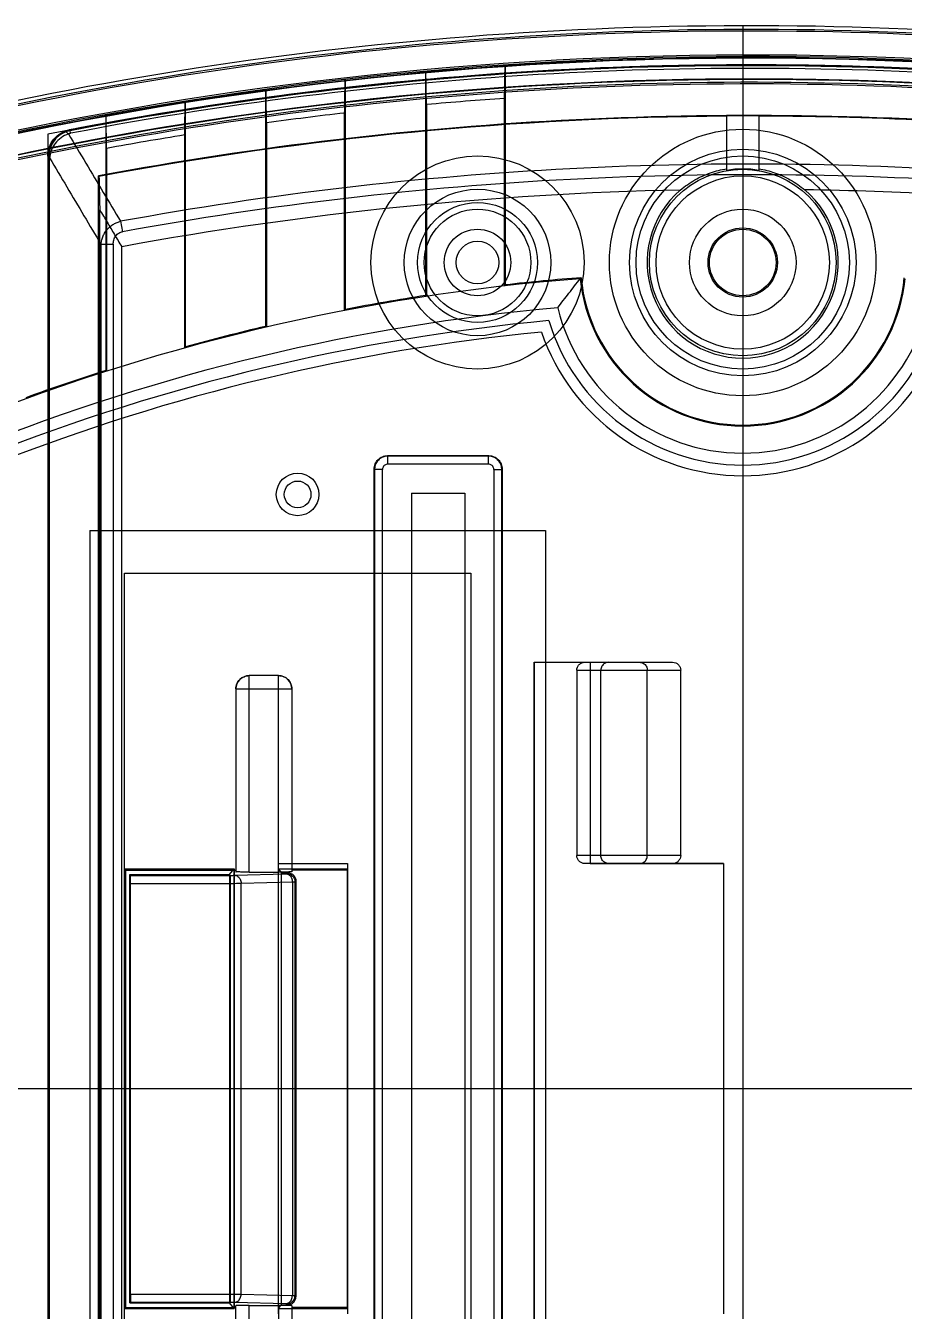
# Model space of a CAD drawing. Extents: x 114 to 332, y 121 to 329.
# Drawn here: x 138.32 to 171.28, y 152.3 to 200.54 of the extents above; entities that cross this region are included whole.
import ezdxf

# ---------------------------------------------------------------- set-up
doc = ezdxf.new("R2010")
doc.units = 0
doc.layers.get('0').update_dxf_attribs({"linetype": 'CONTINUOUS'})
doc.layers.add('08-17-1_DXF_CONTINUOUS_LIN', color=7, linetype='CONTINUOUS')

msp = doc.modelspace()

# ---------------------------------------------------------------- linework, layer by layer
at = {"color": 6, "linetype": 'CONTINUOUS'}
for p, q in [((153.32, 198.827), (153.32, 190.411)), ((156.32, 190.811), (156.32, 199.065)), ((150.32, 189.892), (150.32, 198.522)), ((147.32, 198.148), (147.32, 189.253)), ((156.285, 190.772), (156.285, 197.81)), ((144.32, 188.489), (144.32, 197.707)), ((153.354, 197.575), (153.354, 190.381)), ((141.32, 197.196), (141.32, 187.598)), ((147.354, 196.892), (147.354, 189.225)), ((150.285, 189.85), (150.285, 197.26)), ((164.62, 195.108), (164.62, 197.155)), ((165.82, 197.158), (165.82, 195.108)), ((139.987, 196.598), (139.955, 196.624)), ((140.006, 196.499), (139.987, 196.598)), ((144.285, 188.444), (144.285, 196.435)), ((141.354, 195.932), (141.354, 187.573)), ((139.145, 195.642), (139.145, 125.66)), ((139.178, 195.574), (139.178, 125.729)), ((139.215, 195.574), (139.178, 195.574)), ((139.215, 125.729), (139.215, 195.574)), ((141.045, 126.406), (141.045, 194.897)), ((141.097, 127.675), (141.097, 193.628)), ((141.877, 193.196), (141.949, 192.803)), ((141.141, 192.334), (141.141, 128.969)), ((141.141, 192.334), (141.604, 192.334)), ((141.604, 192.334), (141.604, 128.969)), ((141.921, 129.061), (141.921, 192.241)), ((151.907, 184.387), (151.893, 184.401)), ((155.693, 184.401), (151.893, 184.401)), ((151.907, 184.087), (151.907, 184.387)), ((155.679, 184.387), (151.907, 184.387)), ((155.679, 184.387), (155.693, 184.401)), ((155.679, 184.087), (155.679, 184.387)), ((151.393, 137.401), (151.393, 183.901)), ((151.407, 183.887), (151.393, 183.901)), ((151.407, 183.887), (151.407, 137.415)), ((151.707, 183.887), (151.407, 183.887)), ((151.707, 137.415), (151.707, 183.887)), ((155.679, 184.087), (151.907, 184.087)), ((155.879, 183.887), (155.879, 137.415)), ((155.879, 183.887), (156.179, 183.887)), ((156.179, 183.887), (156.193, 183.901)), ((156.179, 137.415), (156.179, 183.887)), ((156.193, 183.901), (156.193, 137.401)), ((152.793, 183.001), (152.793, 138.301)), ((152.793, 183.001), (154.793, 183.001)), ((154.793, 183.001), (154.793, 138.301)), ((140.722, 181.601), (140.722, 139.701)), ((140.722, 181.601), (157.822, 181.601)), ((157.822, 181.601), (157.822, 139.701)), ((142.022, 141.301), (142.022, 180.001)), ((142.022, 180.001), (155.022, 180.001)), ((155.022, 180.001), (155.022, 141.301)), ((157.393, 144.651), (157.393, 176.651)), ((157.393, 176.651), (162.589, 176.651)), ((159.493, 176.651), (159.493, 169.101)), ((146.706, 168.781), (146.706, 176.151)), ((147.806, 176.151), (146.706, 176.151)), ((147.806, 168.781), (147.806, 176.151)), ((158.993, 176.351), (158.993, 169.401)), ((158.993, 176.351), (162.893, 176.351)), ((159.896, 169.401), (159.896, 176.351)), ((161.641, 169.401), (161.641, 176.351)), ((162.893, 169.401), (162.893, 176.351)), ((146.206, 175.651), (146.206, 168.791)), ((146.206, 175.651), (148.306, 175.651)), ((148.306, 175.651), (148.306, 168.791)), ((162.893, 169.401), (158.993, 169.401)), ((142.043, 168.901), (142.043, 152.401)), ((142.043, 168.901), (142.079, 168.858)), ((142.043, 168.901), (146.143, 168.901)), ((142.079, 152.445), (142.079, 168.858)), ((142.079, 168.858), (146.206, 168.858)), ((145.963, 168.687), (146.143, 168.901)), ((146.143, 152.401), (146.143, 168.901)), ((147.793, 168.901), (147.793, 152.401)), ((147.793, 168.901), (147.917, 168.753)), ((147.793, 168.901), (150.393, 168.901)), ((150.393, 168.858), (148.306, 168.858)), ((150.393, 152.401), (150.393, 168.901)), ((164.493, 169.101), (159.297, 169.101)), ((164.493, 169.101), (164.493, 152.201)), ((142.223, 152.616), (142.223, 168.687)), ((142.247, 168.658), (142.223, 168.687)), ((142.223, 168.687), (145.963, 168.687)), ((142.247, 168.658), (146.004, 168.658)), ((142.252, 152.945), (142.252, 168.358)), ((142.252, 168.358), (146.004, 168.358)), ((145.963, 168.687), (145.963, 152.616)), ((146.004, 152.645), (146.004, 168.658)), ((146.163, 168.659), (148.084, 168.712)), ((146.402, 168.359), (148.323, 168.412)), ((146.402, 152.944), (146.402, 168.359)), ((146.706, 168.781), (147.806, 168.781)), ((147.917, 152.549), (147.917, 168.753)), ((147.917, 168.753), (148.157, 168.753)), ((148.125, 168.714), (148.157, 168.753)), ((148.323, 168.412), (148.323, 152.891)), ((148.425, 168.414), (148.457, 168.454)), ((148.425, 152.888), (148.425, 168.414)), ((148.457, 168.454), (148.457, 152.849)), ((142.252, 152.945), (146.004, 152.945)), ((146.402, 152.944), (148.323, 152.891)), ((142.043, 152.401), (142.079, 152.445)), ((142.079, 152.445), (146.206, 152.445)), ((142.247, 152.645), (142.223, 152.616)), ((142.223, 152.616), (145.963, 152.616)), ((142.247, 152.645), (146.004, 152.645)), ((146.143, 152.401), (145.963, 152.616)), ((146.163, 152.644), (148.084, 152.591)), ((146.206, 145.651), (146.206, 152.512)), ((146.706, 145.151), (146.706, 152.522)), ((146.706, 152.522), (147.806, 152.522)), ((147.793, 152.401), (147.917, 152.549)), ((147.806, 152.522), (147.806, 145.151)), ((147.917, 152.549), (148.157, 152.549)), ((148.125, 152.589), (148.157, 152.549)), ((148.306, 152.512), (148.306, 145.651)), ((150.393, 152.445), (148.306, 152.445)), ((148.425, 152.888), (148.457, 152.849)), ((142.043, 152.401), (146.143, 152.401)), ((147.793, 152.401), (150.393, 152.401))]:
    msp.add_line(p, q, dxfattribs=at)
for points in [[(139.987, 196.598), (139.964, 196.593), (139.941, 196.588), (139.919, 196.582)], [(139.442, 196.292), (139.298, 196.091), (139.208, 195.859), (139.178, 195.614)]]:
    msp.add_lwpolyline(points, dxfattribs=at)
for centre, radius in [((165.22, 191.651), 5), ((165.22, 191.651), 4.25), ((155.27, 191.651), 4), ((165.22, 191.651), 4), ((165.22, 191.651), 3.5), ((165.22, 191.651), 3.25), ((155.27, 191.651), 2.75), ((155.27, 191.651), 2.25), ((155.27, 191.651), 2), ((165.22, 191.651), 2), ((165.22, 191.651), 1.3), ((155.27, 191.651), 1.25), ((165.22, 191.651), 1.25), ((155.27, 191.651), 0.8), ((148.522, 182.951), 0.8), ((148.522, 182.951), 0.5)]:
    msp.add_circle(centre, radius, dxfattribs=at)
for centre, radius, start, end in [((165.522, 64.071), 136.464, 84.36357, 102.81198), ((165.522, 64.071), 136.325, 84.39282, 102.7625), ((165.522, 64.071), 136.264, 84.40558, 102.74082), ((165.522, 64.071), 135.364, 84.59156, 111.74621), ((165.522, 64.071), 135.307, 84.60325, 111.72983), ((165.522, 64.071), 135.264, 84.61203, 111.71751), ((165.522, 64.071), 135.246, 84.61574, 111.71228), ((165.522, 64.071), 134.996, 84.86804, 100.917), ((165.522, 64.071), 134.964, 84.87444, 100.90567), ((165.522, 64.071), 134.864, 84.87444, 100.90567), ((165.522, 64.071), 134.464, 84.77432, 107.15088), ((165.522, 64.071), 134.445, 84.77819, 106.88599), ((165.522, 64.071), 134.342, 84.79888, 101.94364), ((165.522, 64.071), 134.281, 84.81114, 101.94916), ((165.522, 64.071), 134.057, 93.95096, 95.20735), ((165.522, 64.071), 133.096, 85.04627, 100.59716), ((165.522, 64.071), 133.072, 90.38837, 100.58874), ((165.522, 64.071), 134.057, 96.52632, 97.78853), ((165.522, 64.071), 133.087, 89.87171, 90.38833), ((165.522, 64.071), 133.072, 86.94243, 89.87169), ((165.522, 64.071), 134.057, 99.115, 100.38573), ((165.522, 64.071), 131.272, 85.55136, 100.37655), ((165.522, 64.071), 130.873, 85.55136, 100.37655), ((165.22, 191.651), 3.509, 80.1539, 99.8461), ((165.522, 64.071), 130.325, 91.16221, 100.4332), ((165.22, 191.651), 3.587, 130.7446, 49.5267), ((165.522, 64.071), 130.325, 86.80939, 89.10905), ((165.22, 112.621), 78.66, 94.44292, 112.31344), ((165.22, 112.621), 78.695, 94.41793, 96.49377), ((165.22, 191.639), 6.122, 185.5745, 354.4255), ((165.22, 191.639), 6.087, 185.2524, 354.7476), ((165.22, 112.621), 78.695, 98.69747, 100.91422), ((165.22, 112.621), 77.642, 95.12658, 111.81093), ((165.22, 191.639), 7.14, 193.6621, 346.3379), ((165.22, 112.621), 77.195, 95.40514, 111.58621), ((165.22, 112.621), 78.695, 103.14765, 105.40161), ((165.22, 191.639), 7.587, 196.5924, 343.4076), ((165.22, 112.621), 76.795, 95.64502, 111.38348), ((165.22, 191.639), 7.987, 198.9651, 341.0349), ((165.22, 112.621), 78.695, 107.68028, 109.98823), ((146.706, 175.651), 0.5, 90, 180), ((147.806, 175.651), 0.5, 0, 90)]:
    msp.add_arc(centre, radius, start, end, dxfattribs=at)
for points, knots in [([(153.354, 197.575), (153.352, 197.714), (153.347, 197.992), (153.34, 198.41), (153.335, 198.689), (153.333, 198.828)], [0, 0, 0, 0, 0.416962, 0.834748, 1.253372, 1.253372, 1.253372, 1.253372]), ([(156.285, 197.81), (156.287, 197.949), (156.292, 198.227), (156.299, 198.645), (156.304, 198.924), (156.306, 199.064)], [0, 0, 0, 0, 0.417319, 0.835533, 1.254653, 1.254653, 1.254653, 1.254653]), ([(150.285, 197.26), (150.287, 197.399), (150.292, 197.679), (150.299, 198.099), (150.304, 198.38), (150.306, 198.52)], [0, 0, 0, 0, 0.41914, 0.839388, 1.260758, 1.260758, 1.260758, 1.260758]), ([(147.354, 196.892), (147.352, 197.031), (147.347, 197.31), (147.34, 197.73), (147.335, 198.01), (147.333, 198.15)], [0, 0, 0, 0, 0.418536, 0.838126, 1.258782, 1.258782, 1.258782, 1.258782]), ([(144.285, 196.435), (144.287, 196.576), (144.292, 196.858), (144.299, 197.281), (144.304, 197.563), (144.306, 197.705)], [0, 0, 0, 0, 0.421872, 0.845038, 1.26951, 1.26951, 1.26951, 1.26951]), ([(141.354, 195.932), (141.352, 196.072), (141.347, 196.353), (141.34, 196.776), (141.335, 197.057), (141.333, 197.199)], [0, 0, 0, 0, 0.421038, 0.843323, 1.266869, 1.266869, 1.266869, 1.266869]), ([(139.145, 195.642), (139.145, 195.757), (139.185, 195.987), (139.358, 196.292), (139.624, 196.52), (139.843, 196.603), (139.955, 196.624)], [0, 0, 0, 0, 0.342418, 0.686416, 1.031138, 1.373221, 1.373221, 1.373221, 1.373221]), ([(139.814, 196.548), (139.719, 196.51), (139.538, 196.405), (139.33, 196.175), (139.205, 195.902), (139.178, 195.708), (139.178, 195.615)], [0, 0, 0, 0, 0.307733, 0.617171, 0.915417, 1.195203, 1.195203, 1.195203, 1.195203]), ([(139.92, 196.474), (139.823, 196.439), (139.64, 196.342), (139.422, 196.135), (139.279, 195.895), (139.233, 195.724), (139.223, 195.643)], [0, 0, 0, 0, 0.308144, 0.611416, 0.8918, 1.135698, 1.135698, 1.135698, 1.135698]), ([(139.987, 196.598), (139.959, 196.592), (139.9, 196.578), (139.843, 196.559), (139.814, 196.548)], [0, 0, 0, 0, 0.0880123, 0.1802036, 0.1802036, 0.1802036, 0.1802036]), ([(139.92, 196.474), (139.907, 196.49), (139.884, 196.516), (139.849, 196.544), (139.824, 196.55), (139.814, 196.548)], [0, 0, 0, 0, 0.0610934, 0.104604, 0.1333886, 0.1333886, 0.1333886, 0.1333886]), ([(140.006, 196.499), (139.992, 196.496), (139.963, 196.489), (139.934, 196.48), (139.92, 196.474)], [0, 0, 0, 0, 0.04389977, 0.09030582, 0.09030582, 0.09030582, 0.09030582]), ([(139.92, 196.474), (140.139, 196.107), (140.576, 195.376), (141.229, 194.284), (141.662, 193.558), (141.877, 193.196)], [0, 0, 0, 0, 1.28249, 2.554792, 3.817555, 3.817555, 3.817555, 3.817555]), ([(139.178, 195.615), (139.172, 195.62), (139.161, 195.629), (139.15, 195.638), (139.145, 195.642)], [0, 0, 0, 0, 0.02154674, 0.04309348, 0.04309348, 0.04309348, 0.04309348]), ([(139.223, 195.643), (139.214, 195.641), (139.199, 195.635), (139.179, 195.624), (139.178, 195.615)], [0, 0, 0, 0, 0.02559296, 0.05386446, 0.05386446, 0.05386446, 0.05386446]), ([(139.178, 195.615), (139.178, 195.608), (139.178, 195.594), (139.178, 195.58), (139.178, 195.574)], [0, 0, 0, 0, 0.02112902, 0.04138282, 0.04138282, 0.04138282, 0.04138282]), ([(139.223, 195.643), (139.221, 195.631), (139.219, 195.608), (139.216, 195.585), (139.215, 195.574)], [0, 0, 0, 0, 0.03515485, 0.069974, 0.069974, 0.069974, 0.069974]), ([(139.215, 195.574), (139.431, 195.211), (139.861, 194.489), (140.503, 193.409), (140.929, 192.691), (141.141, 192.334)], [0, 0, 0, 0, 1.266118, 2.522286, 3.769144, 3.769144, 3.769144, 3.769144]), ([(141.068, 194.877), (141.065, 194.881), (141.057, 194.887), (141.049, 194.894), (141.045, 194.897)], [0, 0, 0, 0, 0.01532363, 0.03064727, 0.03064727, 0.03064727, 0.03064727]), ([(141.068, 194.877), (141.072, 194.738), (141.078, 194.46), (141.088, 194.044), (141.094, 193.767), (141.097, 193.628)], [0, 0, 0, 0, 0.417662, 0.834115, 1.249362, 1.249362, 1.249362, 1.249362]), ([(162.878, 194.369), (163.048, 194.511), (163.41, 194.762), (164.001, 195.03), (164.415, 195.136), (164.62, 195.17)], [0, 0, 0, 0, 0.663344, 1.31455, 1.936813, 1.936813, 1.936813, 1.936813]), ([(165.82, 195.17), (166.022, 195.136), (166.431, 195.032), (167.018, 194.768), (167.379, 194.521), (167.548, 194.38)], [0, 0, 0, 0, 0.615857, 1.259668, 1.91999, 1.91999, 1.91999, 1.91999]), ([(141.097, 193.628), (141.189, 193.473), (141.373, 193.165), (141.647, 192.702), (141.83, 192.395), (141.921, 192.241)], [0, 0, 0, 0, 0.540464, 1.078233, 1.613322, 1.613322, 1.613322, 1.613322]), ([(141.141, 192.334), (141.146, 192.38), (141.162, 192.475), (141.208, 192.617), (141.278, 192.759), (141.374, 192.89), (141.489, 193.004), (141.617, 193.093), (141.747, 193.157), (141.835, 193.186), (141.877, 193.196)], [0, 0, 0, 0, 0.139408, 0.288115, 0.447026, 0.610915, 0.773922, 0.930671, 1.076394, 1.207189, 1.207189, 1.207189, 1.207189]), ([(141.604, 192.334), (141.604, 192.36), (141.607, 192.415), (141.624, 192.496), (141.653, 192.576), (141.697, 192.649), (141.753, 192.71), (141.816, 192.757), (141.882, 192.787), (141.927, 192.799), (141.949, 192.803)], [0, 0, 0, 0, 0.0800214, 0.162844, 0.24842, 0.3338181, 0.4165764, 0.4950694, 0.568052, 0.6343063, 0.6343063, 0.6343063, 0.6343063]), ([(158.282, 189.953), (158.415, 190.139), (158.706, 190.497), (158.978, 190.868), (159.126, 191.044)], [0, 0, 0, 0, 0.689043, 1.380137, 1.380137, 1.380137, 1.380137]), ([(159.158, 191.082), (159.154, 191.077), (159.147, 191.069), (159.137, 191.057), (159.13, 191.048), (159.126, 191.044)], [0, 0, 0, 0, 0.01631709, 0.0326357, 0.04895588, 0.04895588, 0.04895588, 0.04895588]), ([(141.354, 187.573), (141.349, 187.577), (141.337, 187.586), (141.325, 187.594), (141.32, 187.598)], [0, 0, 0, 0, 0.02162084, 0.04324167, 0.04324167, 0.04324167, 0.04324167]), ([(151.393, 183.901), (151.393, 183.967), (151.419, 184.098), (151.53, 184.264), (151.696, 184.375), (151.828, 184.401), (151.893, 184.401)], [0, 0, 0, 0, 0.1951323, 0.3894752, 0.585179, 0.780253, 0.780253, 0.780253, 0.780253]), ([(151.907, 184.387), (151.855, 184.387), (151.749, 184.371), (151.608, 184.298), (151.495, 184.186), (151.423, 184.044), (151.407, 183.939), (151.407, 183.887)], [0, 0, 0, 0, 0.1565508, 0.3130775, 0.4696095, 0.6261762, 0.7820135, 0.7820135, 0.7820135, 0.7820135]), ([(156.179, 183.887), (156.179, 183.94), (156.162, 184.045), (156.09, 184.186), (155.977, 184.299), (155.836, 184.371), (155.731, 184.387), (155.679, 184.387)], [0, 0, 0, 0, 0.1565508, 0.3130775, 0.4696095, 0.6261762, 0.7820135, 0.7820135, 0.7820135, 0.7820135]), ([(155.693, 184.401), (155.758, 184.401), (155.889, 184.375), (156.055, 184.264), (156.167, 184.098), (156.193, 183.967), (156.193, 183.901)], [0, 0, 0, 0, 0.1951323, 0.3894752, 0.585179, 0.780253, 0.780253, 0.780253, 0.780253]), ([(151.907, 184.087), (151.886, 184.087), (151.844, 184.081), (151.787, 184.052), (151.742, 184.007), (151.713, 183.95), (151.707, 183.908), (151.707, 183.887)], [0, 0, 0, 0, 0.0626437, 0.1254838, 0.1881472, 0.2506481, 0.3128187, 0.3128187, 0.3128187, 0.3128187]), ([(155.879, 183.887), (155.879, 183.908), (155.872, 183.95), (155.843, 184.007), (155.798, 184.052), (155.741, 184.081), (155.699, 184.087), (155.679, 184.087)], [0, 0, 0, 0, 0.0626437, 0.1254838, 0.1881472, 0.2506481, 0.3128187, 0.3128187, 0.3128187, 0.3128187]), ([(158.993, 176.351), (158.993, 176.39), (159.008, 176.469), (159.076, 176.569), (159.178, 176.636), (159.257, 176.651), (159.297, 176.651)], [0, 0, 0, 0, 0.1161847, 0.2346358, 0.3533542, 0.471407, 0.471407, 0.471407, 0.471407]), ([(160.192, 176.651), (160.141, 176.651), (160.037, 176.623), (159.924, 176.508), (159.896, 176.403), (159.896, 176.351)], [0, 0, 0, 0, 0.1533475, 0.3076002, 0.4627529, 0.4627529, 0.4627529, 0.4627529]), ([(161.345, 176.651), (161.397, 176.651), (161.501, 176.623), (161.614, 176.508), (161.641, 176.403), (161.641, 176.351)], [0, 0, 0, 0, 0.1533475, 0.3076002, 0.4627529, 0.4627529, 0.4627529, 0.4627529]), ([(162.589, 176.651), (162.628, 176.651), (162.708, 176.636), (162.809, 176.569), (162.877, 176.469), (162.893, 176.39), (162.893, 176.351)], [0, 0, 0, 0, 0.1180527, 0.2367712, 0.3552223, 0.471407, 0.471407, 0.471407, 0.471407]), ([(146.206, 175.651), (146.206, 175.718), (146.233, 175.85), (146.344, 176.014), (146.509, 176.125), (146.64, 176.151), (146.706, 176.151)], [0, 0, 0, 0, 0.1990635, 0.3914248, 0.5820019, 0.7803558, 0.7803558, 0.7803558, 0.7803558]), ([(147.806, 176.151), (147.872, 176.151), (148.004, 176.125), (148.169, 176.013), (148.28, 175.849), (148.306, 175.718), (148.306, 175.651)], [0, 0, 0, 0, 0.1990635, 0.3914248, 0.5820019, 0.7803558, 0.7803558, 0.7803558, 0.7803558]), ([(159.297, 169.101), (159.257, 169.101), (159.178, 169.117), (159.076, 169.184), (159.008, 169.284), (158.993, 169.363), (158.993, 169.401)], [0, 0, 0, 0, 0.1180527, 0.2367712, 0.3552223, 0.471407, 0.471407, 0.471407, 0.471407]), ([(160.192, 169.101), (160.141, 169.101), (160.037, 169.13), (159.924, 169.245), (159.896, 169.35), (159.896, 169.401)], [0, 0, 0, 0, 0.1533475, 0.3076002, 0.4627529, 0.4627529, 0.4627529, 0.4627529]), ([(161.345, 169.101), (161.397, 169.101), (161.501, 169.13), (161.614, 169.245), (161.641, 169.35), (161.641, 169.401)], [0, 0, 0, 0, 0.1533462, 0.307599, 0.4627529, 0.4627529, 0.4627529, 0.4627529]), ([(162.893, 169.401), (162.893, 169.363), (162.877, 169.284), (162.809, 169.184), (162.708, 169.117), (162.628, 169.101), (162.589, 169.101)], [0, 0, 0, 0, 0.1161847, 0.2346358, 0.3533542, 0.471407, 0.471407, 0.471407, 0.471407]), ([(142.252, 168.358), (142.252, 168.395), (142.251, 168.465), (142.254, 168.559), (142.245, 168.617), (142.252, 168.651), (142.247, 168.658)], [0, 0, 0, 0, 0.1129612, 0.2103554, 0.2757589, 0.3000421, 0.3000421, 0.3000421, 0.3000421]), ([(146.004, 168.658), (146.024, 168.658), (146.062, 168.658), (146.115, 168.658), (146.149, 168.659), (146.163, 168.659)], [0, 0, 0, 0, 0.0598111, 0.1148645, 0.1592604, 0.1592604, 0.1592604, 0.1592604]), ([(146.004, 168.358), (146.054, 168.358), (146.15, 168.358), (146.283, 168.358), (146.365, 168.359), (146.402, 168.359)], [0, 0, 0, 0, 0.1502556, 0.2877224, 0.3981256, 0.3981256, 0.3981256, 0.3981256]), ([(146.163, 168.659), (146.205, 168.659), (146.295, 168.625), (146.381, 168.509), (146.402, 168.41), (146.402, 168.359)], [0, 0, 0, 0, 0.1256057, 0.2657374, 0.4182369, 0.4182369, 0.4182369, 0.4182369]), ([(146.706, 168.781), (146.642, 168.781), (146.528, 168.784), (146.361, 168.775), (146.285, 168.799), (146.206, 168.778), (146.206, 168.791)], [0, 0, 0, 0, 0.1913165, 0.3535224, 0.4619987, 0.5002782, 0.5002782, 0.5002782, 0.5002782]), ([(147.894, 168.781), (147.884, 168.781), (147.865, 168.781), (147.835, 168.781), (147.816, 168.781), (147.806, 168.781)], [0, 0, 0, 0, 0.02908424, 0.05837121, 0.08775972, 0.08775972, 0.08775972, 0.08775972]), ([(148.306, 168.791), (148.306, 168.781), (148.244, 168.797), (148.182, 168.778), (148.043, 168.784), (147.948, 168.781), (147.894, 168.781)], [0, 0, 0, 0, 0.0303626, 0.1169689, 0.2495451, 0.4125318, 0.4125318, 0.4125318, 0.4125318]), ([(148.084, 168.712), (148.126, 168.711), (148.215, 168.678), (148.301, 168.561), (148.322, 168.463), (148.323, 168.412)], [0, 0, 0, 0, 0.1256033, 0.2657347, 0.4182371, 0.4182371, 0.4182371, 0.4182371]), ([(148.125, 168.714), (148.176, 168.714), (148.282, 168.686), (148.396, 168.572), (148.424, 168.466), (148.425, 168.414)], [0, 0, 0, 0, 0.1552461, 0.310502, 0.4657394, 0.4657394, 0.4657394, 0.4657394]), ([(148.157, 168.753), (148.196, 168.753), (148.275, 168.738), (148.375, 168.672), (148.442, 168.571), (148.457, 168.492), (148.457, 168.454)], [0, 0, 0, 0, 0.1160318, 0.2334385, 0.3515008, 0.4681402, 0.4681402, 0.4681402, 0.4681402]), ([(148.323, 168.412), (148.347, 168.412), (148.38, 168.417), (148.416, 168.41), (148.425, 168.414)], [0, 0, 0, 0, 0.0740397, 0.1018425, 0.1018425, 0.1018425, 0.1018425]), ([(142.252, 152.945), (142.252, 152.908), (142.251, 152.838), (142.254, 152.744), (142.245, 152.686), (142.252, 152.651), (142.247, 152.645)], [0, 0, 0, 0, 0.1129612, 0.2103554, 0.2757589, 0.3000421, 0.3000421, 0.3000421, 0.3000421]), ([(146.004, 152.945), (146.054, 152.945), (146.15, 152.945), (146.283, 152.945), (146.365, 152.944), (146.402, 152.944)], [0, 0, 0, 0, 0.1502556, 0.2877224, 0.3981256, 0.3981256, 0.3981256, 0.3981256]), ([(146.163, 152.644), (146.205, 152.644), (146.295, 152.678), (146.381, 152.794), (146.402, 152.893), (146.402, 152.944)], [0, 0, 0, 0, 0.1256057, 0.2657374, 0.4182369, 0.4182369, 0.4182369, 0.4182369]), ([(146.004, 152.645), (146.024, 152.645), (146.062, 152.645), (146.115, 152.645), (146.149, 152.644), (146.163, 152.644)], [0, 0, 0, 0, 0.0598111, 0.1148645, 0.1592604, 0.1592604, 0.1592604, 0.1592604]), ([(146.706, 152.522), (146.642, 152.522), (146.528, 152.519), (146.361, 152.528), (146.285, 152.504), (146.206, 152.525), (146.206, 152.512)], [0, 0, 0, 0, 0.1913165, 0.3535224, 0.4619987, 0.5002782, 0.5002782, 0.5002782, 0.5002782]), ([(147.894, 152.522), (147.884, 152.522), (147.865, 152.522), (147.835, 152.522), (147.816, 152.522), (147.806, 152.522)], [0, 0, 0, 0, 0.02908424, 0.05837121, 0.08775972, 0.08775972, 0.08775972, 0.08775972]), ([(148.306, 152.512), (148.306, 152.522), (148.244, 152.506), (148.182, 152.525), (148.043, 152.519), (147.948, 152.522), (147.894, 152.522)], [0, 0, 0, 0, 0.0303626, 0.1169689, 0.2495451, 0.4125318, 0.4125318, 0.4125318, 0.4125318]), ([(148.084, 152.591), (148.126, 152.592), (148.215, 152.625), (148.301, 152.742), (148.322, 152.84), (148.323, 152.891)], [0, 0, 0, 0, 0.1256033, 0.2657347, 0.4182371, 0.4182371, 0.4182371, 0.4182371]), ([(148.125, 152.589), (148.176, 152.589), (148.282, 152.617), (148.396, 152.731), (148.424, 152.837), (148.425, 152.888)], [0, 0, 0, 0, 0.1552461, 0.310502, 0.4657394, 0.4657394, 0.4657394, 0.4657394]), ([(148.157, 152.549), (148.196, 152.549), (148.275, 152.565), (148.375, 152.631), (148.442, 152.731), (148.457, 152.81), (148.457, 152.849)], [0, 0, 0, 0, 0.1160318, 0.2334385, 0.3515008, 0.4681402, 0.4681402, 0.4681402, 0.4681402]), ([(148.323, 152.891), (148.347, 152.891), (148.38, 152.886), (148.416, 152.892), (148.425, 152.888)], [0, 0, 0, 0, 0.0740397, 0.1018425, 0.1018425, 0.1018425, 0.1018425])]:
    msp.add_open_spline(points, degree=3, knots=knots, dxfattribs=at)
for points in [[(156.32, 190.811), (156.314, 190.804), (156.302, 190.791), (156.29, 190.778), (156.285, 190.771)], [(153.354, 190.381), (153.349, 190.386), (153.337, 190.396), (153.325, 190.406), (153.32, 190.411)], [(150.32, 189.892), (150.314, 189.885), (150.302, 189.871), (150.29, 189.857), (150.285, 189.85)], [(147.354, 189.225), (147.349, 189.23), (147.337, 189.239), (147.325, 189.248), (147.32, 189.253)], [(144.32, 188.489), (144.314, 188.482), (144.302, 188.466), (144.29, 188.451), (144.285, 188.444)], [(148.084, 168.712), (148.094, 168.712), (148.107, 168.706), (148.113, 168.713)], [(148.084, 152.591), (148.094, 152.591), (148.107, 152.597), (148.113, 152.59)]]:
    msp.add_open_spline(points, degree=3, dxfattribs=at)
at = {"layer": '08-17-1_DXF_CONTINUOUS_LIN', "color": 7, "linetype": 'CONTINUOUS'}
for p, q in [((165.22, 200.535), (165.22, 120.768)), ((139.145, 196.465), (139.145, 124.838)), ((152.793, 183.001), (152.793, 138.301)), ((152.793, 183.001), (154.793, 183.001)), ((154.793, 183.001), (154.793, 138.301)), ((157.393, 176.651), (157.393, 144.651)), ((157.393, 176.651), (159.493, 176.651)), ((159.493, 176.651), (159.493, 169.101)), ((142.043, 168.901), (142.043, 152.401)), ((142.043, 168.901), (146.143, 168.901)), ((146.143, 168.901), (146.143, 152.401)), ((147.793, 169.101), (147.793, 152.201)), ((147.793, 169.101), (150.393, 169.101)), ((150.393, 169.101), (150.393, 152.201)), ((159.493, 169.101), (164.493, 169.101)), ((164.493, 169.101), (164.493, 152.201)), ((216.17, 160.651), (114.27, 160.651)), ((142.043, 152.401), (146.143, 152.401))]:
    msp.add_line(p, q, dxfattribs=at)
for centre, radius in [((165.22, 191.651), 5), ((155.27, 191.651), 4), ((165.22, 191.651), 4), ((165.22, 191.651), 3.5), ((155.27, 191.651), 2)]:
    msp.add_circle(centre, radius, dxfattribs=at)
for centre, radius, start, end in [((165.522, 64.071), 136.464, 84.36357, 102.81198), ((165.522, 64.071), 135.364, 84.59156, 111.74621), ((165.522, 64.071), 135.264, 84.61203, 111.71751), ((165.522, 64.071), 134.996, 84.6667, 101.26754), ((165.522, 64.071), 134.464, 84.77426, 111.48654), ((165.22, 112.621), 77.195, 95.40514, 111.58621), ((165.22, 191.639), 7.587, 196.5924, 343.4076)]:
    msp.add_arc(centre, radius, start, end, dxfattribs=at)

doc.saveas('drawing.dxf')
